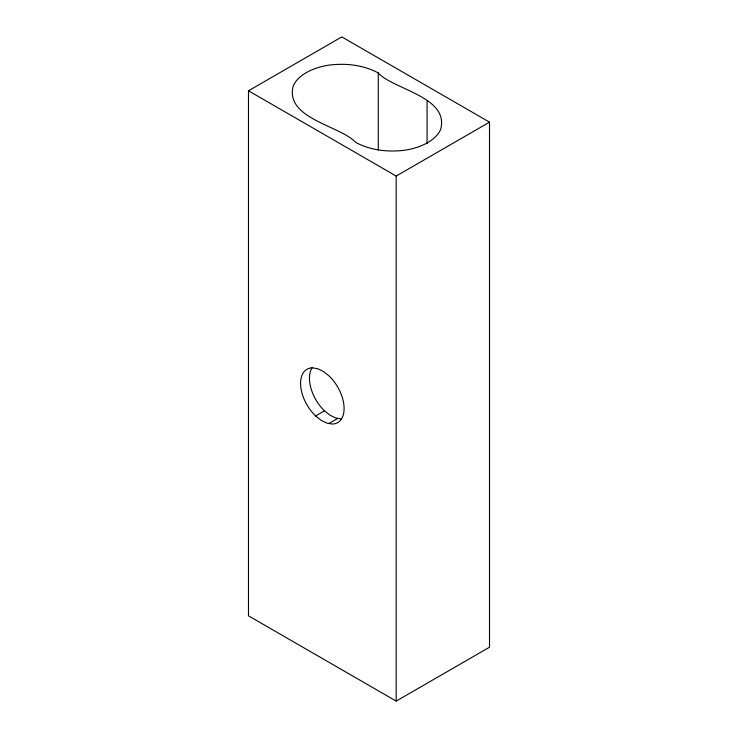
<?xml version="1.0" encoding="UTF-8"?>
<svg xmlns="http://www.w3.org/2000/svg" width="738" height="738" viewBox="0 0 738 738"><rect width="100%" height="100%" fill="white"/><g stroke="black" fill="none" stroke-linecap="round" stroke-linejoin="round"><path stroke-width="1.11" d="M248.485 90.783L341.814 36.9L489.515 122.167L489.515 647.217L396.186 701.1L248.485 615.833L248.485 90.783L396.186 176.05L489.515 122.167M315.615 415.955L321.196 420.374L326.86 423.132L332.22 424.036A30.775 17.767 60 0 0 344.028 406.49A30.775 17.767 60 0 0 329.056 375.928L323.475 371.509L317.81 368.751L312.451 367.847A30.775 17.767 60 0 0 300.643 385.393A30.775 17.767 60 0 0 315.615 415.955L324.499 410.826L330.08 415.245L335.744 418.003L341.104 418.907M329 423.492L337.884 418.363M378.28 72.951C363.262 64.916 345.735 62.988 329.01 65.128A49.898 28.81 0 0 0 293.281 85.756C284.25 118.624 340.735 125.718 355.615 142.369C370.633 150.404 388.16 152.332 404.885 150.192A49.898 28.81 0 0 0 440.614 129.565C449.645 96.696 393.16 89.602 378.28 72.951L378.28 150.1M427.071 101.124L427.071 143.726M396.186 176.05L396.186 701.1M324.499 410.826A30.775 17.767 60 0 1 312.377 367.367"/></g></svg>
